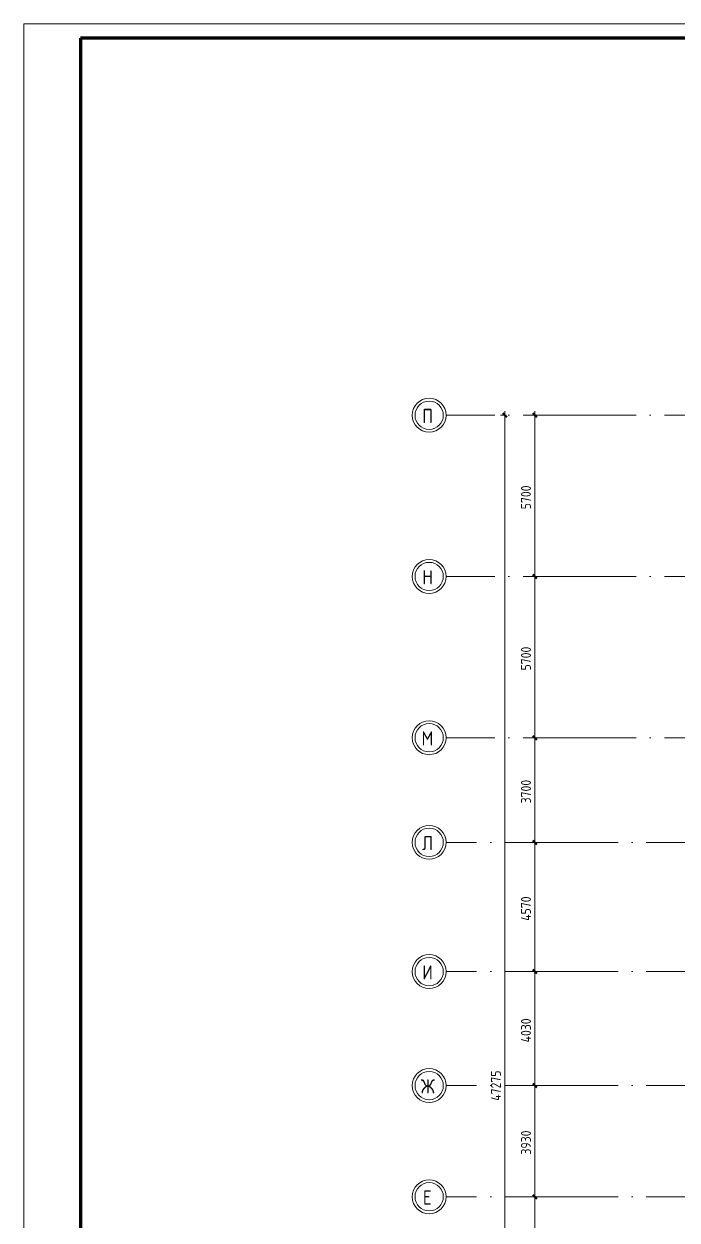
# Model space of a CAD drawing. Header units: millimetres. Extents: x -259809 to 472825, y -397243 to 31861.
# Drawn here: x 222168 to 245266, y -351906 to -309617 of the extents above; entities that cross this region are included whole.
import ezdxf

# ---------------------------------------------------------------- set-up
doc = ezdxf.new("R2010")
doc.units = ezdxf.units.MM
doc.linetypes.add('ADSK_Линия сетки', pattern=[25, 20, -2.5, 0, -2.5])
for name, color, linetype, lineweight in [('Оси', 252, 'Continuous', 9), ('ОФ_рамка', 8, 'Continuous', 60), ('Размеры', 7, 'Continuous', 9)]:
    doc.layers.add(name, color=color, linetype=linetype, lineweight=lineweight)
doc.styles.add('GOST Common', font='', dxfattribs={"width": 0.9, "height": 500})
doc.styles.add('GOST Common_1', font='', dxfattribs={"height": 250})
doc.styles.get('GOST Common').set_extended_font_data('GOST type B')
doc.styles.get('GOST Common_1').set_extended_font_data('GOST type B')

# ---------------------------------------------------------------- blocks, each defined once
blk = doc.blocks.new('А0')
at = {"layer": 'ОФ_рамка', "color": 0, "linetype": 'Continuous', "lineweight": 5, "ltscale": 100}
for points in [[(341068, -309617), (222168, -309617)], [(222168, -309617), (222168, -393717)]]:
    blk.add_lwpolyline(points, dxfattribs=at)
at = {"layer": 'ОФ_рамка', "color": 0, "linetype": 'Continuous', "ltscale": 100}
for points in [[(340568, -310117), (224168, -310117)], [(224168, -310117), (224168, -393217)]]:
    blk.add_lwpolyline(points, dxfattribs=at)
blk = doc.blocks.new('3 этаж')
at = {"layer": 'Оси', "color": 251, "linetype": 'ADSK_Линия сетки', "ltscale": 200, "true_color": 0x636466}
for p, q in [((308821, 29237), (237099, 29237)), ((308821, 23537), (237099, 23537)), ((308821, 17837), (237099, 17837)), ((283179, 14137), (237099, 14137)), ((283179, 9567), (237099, 9567)), ((283179, 5537), (237099, 5537)), ((283179, 1607), (237099, 1607))]:
    blk.add_line(p, q, dxfattribs=at)
at = {"layer": 'Оси', "color": 251, "lineweight": 20, "true_color": 0x636466}
for centre, radius, start, end in [((236499, 29237), 600, 90, 270), ((236499, 29237), 500, 90, 270), ((236499, 29237), 600, 270, 90), ((236499, 29237), 500, 270, 90), ((236499, 23537), 600, 90, 270), ((236499, 23537), 600, 270, 90), ((236499, 23537), 500, 90, 270), ((236499, 23537), 500, 270, 90), ((236499, 17837), 600, 90, 270), ((236499, 17837), 500, 90, 270), ((236499, 17837), 600, 270, 90), ((236499, 17837), 500, 270, 90), ((236499, 14137), 600, 90, 270), ((236499, 14137), 500, 90, 270), ((236499, 14137), 600, 270, 90), ((236499, 14137), 500, 270, 90), ((236499, 9567), 600, 90, 270), ((236499, 9567), 600, 270, 90), ((236499, 9567), 500, 90, 270), ((236499, 9567), 500, 270, 90), ((236499, 5537), 600, 90, 270), ((236499, 5537), 500, 90, 270), ((236499, 5537), 600, 270, 90), ((236499, 5537), 500, 270, 90), ((236499, 1607), 600, 90, 270), ((236499, 1607), 600, 270, 90), ((236499, 1607), 500, 90, 270), ((236499, 1607), 500, 270, 90)]:
    blk.add_arc(centre, radius, start, end, dxfattribs=at)
at = {"layer": 'Размеры', "color": 251, "lineweight": 20, "true_color": 0x636466}
for p, q in [((239172, 29237), (239022, 29237)), ((239172, -17963), (239172, 29387)), ((239172, 29237), (239222, 29237)), ((240234, 29237), (240084, 29237)), ((240234, 23537), (240234, 29387)), ((240234, 29237), (240284, 29237)), ((240234, 23537), (240084, 23537)), ((240234, 23537), (240084, 23537)), ((240234, 17837), (240234, 23537)), ((240234, 23537), (240284, 23537)), ((240234, 23537), (240284, 23537)), ((240234, 17837), (240084, 17837)), ((240234, 17837), (240084, 17837)), ((240234, 14137), (240234, 17837)), ((240234, 17837), (240284, 17837)), ((240234, 17837), (240284, 17837)), ((240234, 14137), (240084, 14137)), ((240234, 14137), (240084, 14137)), ((240234, 9567), (240234, 14137)), ((240234, 14137), (240284, 14137)), ((240234, 14137), (240284, 14137)), ((240234, 9567), (240084, 9567)), ((240234, 9567), (240084, 9567)), ((240234, 5537), (240234, 9567)), ((240234, 9567), (240284, 9567)), ((240234, 9567), (240284, 9567)), ((240234, 5537), (240084, 5537)), ((240234, 5537), (240084, 5537)), ((240234, 1607), (240234, 5537)), ((240234, 5537), (240284, 5537)), ((240234, 5537), (240284, 5537)), ((240234, 1607), (240084, 1607)), ((240234, 1607), (240084, 1607)), ((240234, -1163), (240234, 1607)), ((240234, 1607), (240284, 1607)), ((240234, 1607), (240284, 1607))]:
    blk.add_line(p, q, dxfattribs=at)
at = {"layer": 'Размеры', "color": 251, "lineweight": 40, "true_color": 0x636466}
for p, q in [((239172, 29237), (239101, 29307)), ((239172, 29237), (239242, 29166)), ((240234, 29237), (240164, 29307)), ((240234, 29237), (240305, 29166)), ((240234, 23537), (240164, 23607)), ((240234, 23537), (240164, 23607)), ((240234, 23537), (240305, 23466)), ((240234, 23537), (240305, 23466)), ((240234, 17837), (240164, 17907)), ((240234, 17837), (240164, 17907)), ((240234, 17837), (240305, 17766)), ((240234, 17837), (240305, 17766)), ((240234, 14137), (240164, 14207)), ((240234, 14137), (240164, 14207)), ((240234, 14137), (240305, 14066)), ((240234, 14137), (240305, 14066)), ((240234, 9567), (240164, 9637)), ((240234, 9567), (240164, 9637)), ((240234, 9567), (240305, 9496)), ((240234, 9567), (240305, 9496)), ((240234, 5537), (240164, 5607)), ((240234, 5537), (240164, 5607)), ((240234, 5537), (240305, 5466)), ((240234, 5537), (240305, 5466)), ((240234, 1607), (240164, 1677)), ((240234, 1607), (240164, 1677)), ((240234, 1607), (240305, 1536)), ((240234, 1607), (240305, 1536))]:
    blk.add_line(p, q, dxfattribs=at)
at = {"layer": 'Оси', "color": 251, "true_color": 0x636466, "style": 'GOST Common', "width": 0.9}
for s, p in [('П', (236252, 28961)), ('Н', (236252, 23261)), ('М', (236228, 17561)), ('Л', (236249, 13861)), ('И', (236252, 9291)), ('Ж', (236204, 5261)), ('Е', (236273, 1331))]:
    blk.add_text(s, height=500, dxfattribs=at).set_placement(p)
at = {"layer": 'Размеры', "color": 251, "true_color": 0x636466, "style": 'GOST Common_1', "width": 0.9}
for s, p in [('5700', (240097, 25914)), ('5700', (240097, 20214)), ('3700', (240097, 15514)), ('4570', (240097, 11364)), ('4030', (240097, 7064)), ('47275', (239034, 5001)), ('3930', (240097, 3099))]:
    blk.add_text(s, height=350, rotation=90, dxfattribs=at).set_placement(p)

msp = doc.modelspace()

# ---------------------------------------------------------------- block references
msp.add_blockref('3 этаж', (0, -352689))
at = {"layer": 'ОФ_рамка', "color": 0, "lineweight": -2}
msp.add_blockref('А0', (0, 0), dxfattribs=at)

doc.saveas('drawing.dxf')
